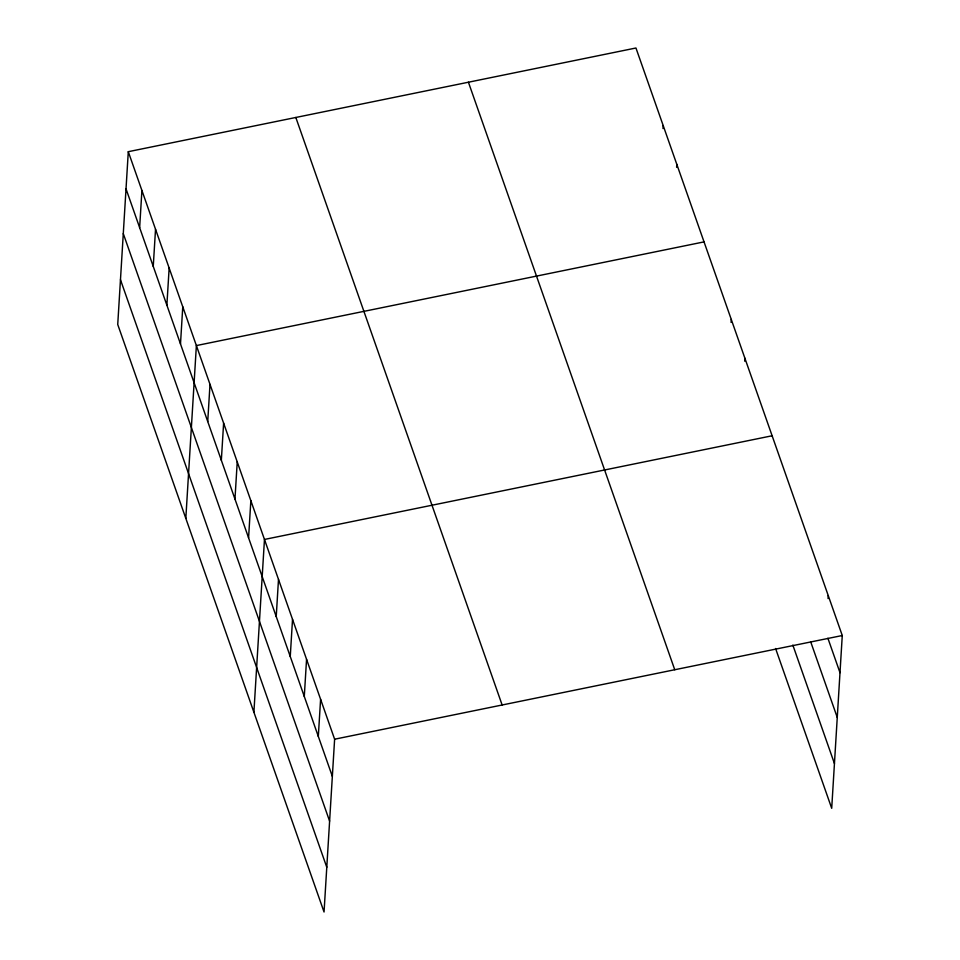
<?xml version="1.0" encoding="UTF-8"?>
<svg xmlns="http://www.w3.org/2000/svg" width="960" height="960" viewBox="0 0 960 960"><rect width="100%" height="100%" fill="white"/><g stroke="black" fill="none" stroke-linecap="round" stroke-linejoin="round"><path stroke-width="1.44" d="M128.292 151.692L117.732 324.48L324.048 912L334.62 739.212L128.292 151.692L635.952 48L842.268 635.52L831.708 808.308L775.584 648.504M139.644 227.64L141.912 190.464M153.252 266.412L155.532 229.236M166.872 305.196L169.152 268.02M180.492 343.968L182.76 306.792M185.82 518.364L196.38 345.576L704.04 241.884M207.732 421.524L210 384.348M221.34 460.296L223.62 423.12M234.96 499.068L237.24 461.904M248.58 537.852L250.848 500.676M253.896 712.248L264.468 539.448L772.128 435.768M276.228 616.572L278.496 579.408M290.256 656.532L292.524 619.356M304.284 696.48L306.564 659.304M318.312 736.428L320.592 699.264M663 128.532L663.18 125.556M676.62 167.304L676.8 164.328M731.088 322.404L731.268 319.44M744.708 361.188L744.888 358.212M828.06 598.548L828.24 595.572M334.62 739.212L842.268 635.52M827.904 638.256L840 672.696M810.648 641.676L837.264 717.444M792.84 645.084L834.444 763.56M468.42 82.212L674.748 669.744M295.824 117.468L502.14 705M126.024 188.856L332.352 776.388M123.288 233.616L329.604 821.136M120.468 279.72L326.784 867.252"/></g></svg>
